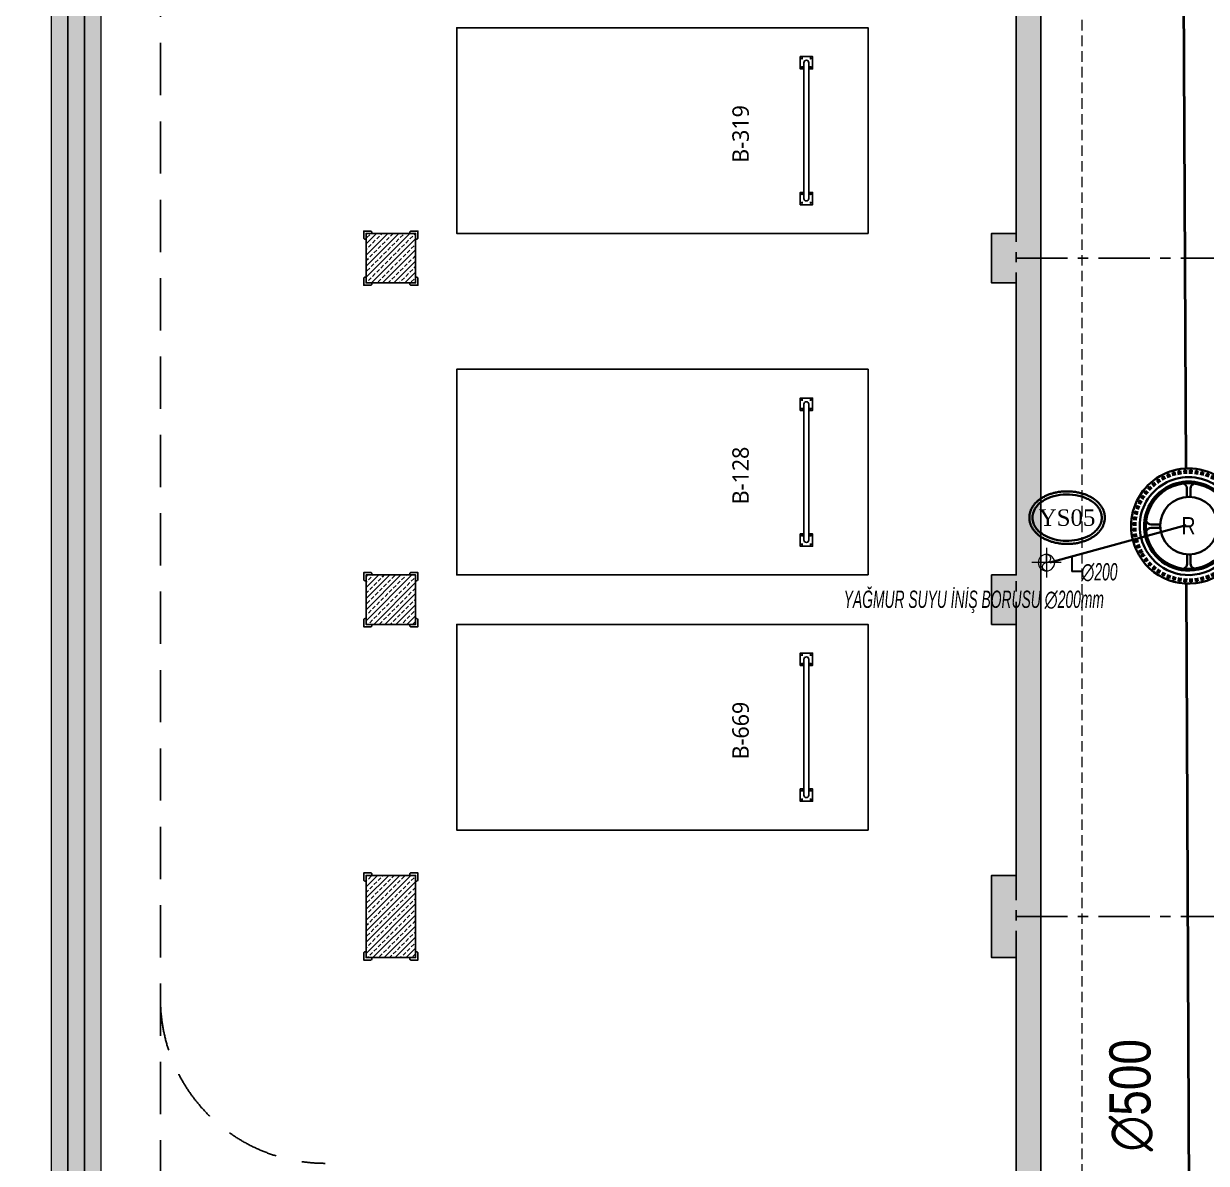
# Model space of a CAD drawing. Header units: millimetres. Extents: x -379292 to 1221486, y 92049 to 447512.
# Drawn here: x 182486 to 196859, y 221619 to 235469 of the extents above; entities that cross this region are included whole.
import ezdxf
from ezdxf.enums import TextEntityAlignment as Align
from ezdxf.lldxf.tags import DXFTag

# ---------------------------------------------------------------- set-up
doc = ezdxf.new("R2010")
doc.units = ezdxf.units.MM
doc.linetypes.add('CENTER', pattern=[2, 1.25, -0.25, 0.25, -0.25])
doc.linetypes.add('HIDDEN', pattern=[9.525, 6.35, -3.175])
for name, color, linetype, lineweight in [('0-KRCN-SHT YAĞMURSUYUBORUSU-100', 3, 'PISSU_LINE50', 35), ('0-KRCN-SHT-KOLADI-YAZIYAĞMURSUYU', 4, 'Continuous', 35), ('0-KRCN-SHT-PİSSU-BORU', 220, 'PISSU_LINE50', 40), ('0-KRCN-SHT-ROGAR', 151, 'Continuous', 35), ('0-KRCN-SHT-YAZI-ÇAP-PİSSU', 41, 'Continuous', 30), ('06_FORMWORK HIDDEN', 252, 'HIDDEN2', 0), ('E_CT_KA', 4, 'Continuous', 9), ('XREF$0$05_RAIN PIPE', 3, 'Continuous', 9)]:
    doc.layers.add(name, color=color, linetype=linetype, lineweight=lineweight)
for name, color, linetype in [('05_AXIS', 211, 'CENTER'), ('05_HATCH CONCRETE', 141, 'Continuous'), ('05_HATCH SOLID-2', 253, 'Continuous'), ('05_SYMBOL', 2, 'Continuous'), ('202-A-Y-MahalAd', 141, 'Continuous'), ('E_CT_ZA', 6, 'Continuous')]:
    doc.layers.add(name, color=color, linetype=linetype)
doc.styles.add('MUF', font='isocpeur.ttf')
doc.styles.get("Standard").update_dxf_attribs({"font": 'segoeuil.ttf'})
doc.styles.add('TROMANT', font='arial.ttf', dxfattribs={"width": 0.8})
doc.styles.add('YAZI', font='times.ttf')
doc.styles.add('ÇAP-2', font='ARIALNBI.TTF')
tags = doc.linetypes.add('HIDDEN2', pattern=[0.1875, 0.125, -0.0625]).pattern_tags.tags
tags[6:7] = [DXFTag(74, 4), DXFTag(75, 0), DXFTag(340, '0'), DXFTag(46, 0.0), DXFTag(50, 0.0), DXFTag(44, 0.0), DXFTag(45, 0.0)]
tags[4:5] = [DXFTag(74, 4), DXFTag(75, 0), DXFTag(340, '0'), DXFTag(46, 0.0), DXFTag(50, 0.0), DXFTag(44, 0.0), DXFTag(45, 0.0)]
doc.linetypes.add('PISSU_LINE50', pattern='A,50,-10,["C",MUF,S=10,R=0,X=1,Y=-5],0', length=60)
pattern_1 = [(225, (905000, -3e-07), (67.351921, -67.351921), []), (225, (904932.65, -3e-07), (67.351921, -67.351921), [47.625, -23.8125])]

# ---------------------------------------------------------------- blocks, each defined once
blk = doc.blocks.new('202_Aks')
at = {"layer": '05_AXIS', "ltscale": 500}
for p, q in [((137900, -182300), (137900, 5000)), ((137900, -45500), (142900, -45500)), ((137900, -53500), (142900, -53500))]:
    blk.add_line(p, q, dxfattribs=at)
blk = doc.blocks.new('202_Vida')
at = {"color": 0, "linetype": 'ByBlock', "ltscale": 0.2}
for points in [[(1, 0), (-1, 0)], [(0, 1), (0, -1)]]:
    blk.add_lwpolyline(points, dxfattribs=at)
at = {"color": 0, "linetype": 'ByBlock'}
for radius in [0.42, 0.23, 0.155]:
    blk.add_circle((0, 0), radius, dxfattribs=at)
blk = doc.blocks.new('202_Stoper')
at = {"color": 0, "linetype": 'ByBlock'}
for points in [[(-750, -30), (-750, -75), (-900, -75), (-900, 75), (-750, 75), (-750, 30)], [(750, -30), (750, -75), (900, -75), (900, 75), (750, 75), (750, 30)]]:
    blk.add_lwpolyline(points, dxfattribs=at)
blk.add_lwpolyline([(825, -30, 1), (825, 30), (-825, 30, 1), (-825, -30)], format="xyb", close=True, dxfattribs=at)
at = {"color": 0, "linetype": 'ByBlock', "yscale": 10, "zscale": 10, "rotation": 180}
for p, xscale in [((-877, 53), -10), ((-772, 53), 10), ((772, 53), -10), ((877, 53), 10)]:
    blk.add_blockref('202_Vida', p, dxfattribs=dict(at, xscale=xscale))
at = {"color": 0, "linetype": 'ByBlock', "yscale": 10, "zscale": 10}
for p, xscale in [((-877, -52), 10), ((-772, -52), -10), ((772, -52), 10), ((877, -52), -10)]:
    blk.add_blockref('202_Vida', p, dxfattribs=dict(at, xscale=xscale))
blk = doc.blocks.new('202_Mahalblok')
at = {"color": 0, "linetype": 'ByBlock', "flags": 128}
blk.add_lwpolyline([(0, 0), (0, 5000), (2500, 5000), (2500, 0)], close=True, dxfattribs=at)
at = {"color": 252}
blk.add_blockref('202_Stoper', (1250, 750), dxfattribs=at)
at = {"color": 0, "linetype": 'ByBlock', "ltscale": 25}
blk.add_attdef('MAHALNO', text='', height=200, dxfattribs=at).set_placement((1209, 1390), align=Align.BOTTOM_CENTER)
blk = doc.blocks.new('bariyer')
at = {"color": 8, "ltscale": 25}
blk.add_lwpolyline([(0, -70), (15, -70, 0.414214), (30, -55), (30, 30), (-55, 30, 0.414214), (-70, 15), (-70, 0), (0, 0)], format="xyb", close=True, dxfattribs=at)
blk = doc.blocks.new('OtoParkBodrumKatMimari')
at = {"layer": '05_HATCH CONCRETE'}
h = blk.add_hatch(dxfattribs=at)
h.set_pattern_fill('ANSI33', color=8, scale=15, angle=180, style=0)
h.set_pattern_definition(pattern_1)
h.paths.add_polyline_path([(96200, 177300), (96200, 177000), (96800, 177000), (96800, 177300), (104600, 177300), (104600, 177000), (105200, 177000), (105200, 177300), (113000, 177300), (113000, 177000), (113600, 177000), (113600, 177300), (121400, 177300), (121400, 177000), (122000, 177000), (122000, 177300), (127400, 177300), (127400, 177000), (128000, 177000), (128000, 177300), (135000, 177300), (135000, 177000), (135300, 177000), (135300, 172100), (135000, 172100), (135000, 171500), (135300, 171500), (135300, 164100), (135000, 164100), (135000, 163500), (135300, 163500), (135300, 156100), (135000, 156100), (135000, 155500), (135300, 155500), (135300, 148100), (135000, 148100), (135000, 147500), (135300, 147500), (135300, 144600), (135000, 144600), (135000, 144000), (135600, 144000), (135600, 144300), (142600, 144300), (142600, 144000), (142900, 144000), (142900, 140100), (142600, 140100), (142600, 139500), (142900, 139500), (142900, 132100), (142600, 132100), (142600, 131500), (142900, 131500), (142900, 127950), (142600, 127950), (142600, 127350), (142900, 127350), (142900, 124300), (142600, 124300), (142600, 123300), (142900, 123300), (142900, 113800), (142600, 113800), (142600, 112800), (142700, 112800), (142700, 100050), (135550, 100050), (135550, 108100), (135050, 108100), (135050, 83500), (135550, 83500), (135550, 99800), (142700, 99800), (142700, 78800), (142600, 78800), (142600, 77800), (142900, 77800), (142900, 68100), (142600, 68100), (142600, 67500), (143200, 67500), (143200, 144600), (135600, 144600), (135600, 177600), (71000, 177600), (71000, 177000), (71600, 177000), (71600, 177300), (79400, 177300), (79400, 177000), (80000, 177000), (80000, 177300), (87800, 177300), (87800, 177000), (88400, 177000), (88400, 177300)])
h = blk.add_hatch(dxfattribs=at)
h.set_pattern_fill('ANSI33', color=8, scale=15, angle=180, style=0)
h.set_pattern_definition(pattern_1)
h.paths.add_polyline_path([(135600, 132100), (135000, 132100), (135000, 131500), (135600, 131500)])
h = blk.add_hatch(dxfattribs=at)
h.set_pattern_fill('ANSI33', color=8, scale=15, angle=180, style=0)
h.set_pattern_definition(pattern_1)
h.paths.add_polyline_path([(135600, 127950), (135000, 127950), (135000, 127350), (135600, 127350)])
h = blk.add_hatch(dxfattribs=at)
h.set_pattern_fill('ANSI33', color=8, scale=15, angle=180, style=0)
h.set_pattern_definition(pattern_1)
h.paths.add_polyline_path([(135600, 124300), (135000, 124300), (135000, 123300), (135600, 123300)])
at = {"color": 5}
for points in [[(142900, 139500), (142900, 132100), (142600, 132100), (142600, 131500), (142900, 131500), (142900, 127950), (142600, 127950), (142600, 127350), (142900, 127350), (142900, 124300), (142600, 124300), (142600, 123300), (142900, 123300), (142900, 113800)], [(143200, 67500), (143200, 144600), (135600, 144600), (135600, 177600), (71000, 177600)]]:
    blk.add_lwpolyline(points, dxfattribs=at)
for points in [[(135600, 132100), (135000, 132100), (135000, 131500), (135600, 131500)], [(135600, 127950), (135000, 127950), (135000, 127350), (135600, 127350)], [(135600, 124300), (135000, 124300), (135000, 123300), (135600, 123300)]]:
    blk.add_lwpolyline(points, close=True, dxfattribs=at)
at = {"layer": '05_HATCH SOLID-2', "color": 251, "ltscale": 25}
blk.add_lwpolyline([(150500, -8770), (150500, 187430), (4700, 187430), (4700, 177600), (135600, 177600), (135600, 144600), (143200, 144600), (143200, 59700), (90240, -300), (70300, -300), (63119, 5881)], dxfattribs=at)
at = {"layer": '05_SYMBOL', "color": 252, "linetype": 'HIDDEN', "ltscale": 100}
blk.add_lwpolyline([(132500, 166800), (132500, 53048)], dxfattribs=at)
blk.add_lwpolyline([(132500, 122800, 0.414214), (134500, 120800, -1)], format="xyb", dxfattribs=at)
at = {"layer": '06_FORMWORK HIDDEN', "linetype": 'HIDDEN', "ltscale": 20}
blk.add_line((143700, 59511), (143700, 145100), dxfattribs=at)
at = {"layer": '05_AXIS'}
blk.add_blockref('202_Aks', (5000, 177300), dxfattribs=at)
at = {"layer": '05_SYMBOL', "color": 8, "xscale": -1}
for p in [(135000, 132100), (135000, 127950), (135000, 124300)]:
    blk.add_blockref('bariyer', p, dxfattribs=at)
at = {"layer": '05_SYMBOL', "color": 8}
for p in [(135600, 132100), (135600, 127950), (135600, 124300)]:
    blk.add_blockref('bariyer', p, dxfattribs=at)
at = {"layer": '05_SYMBOL', "color": 8, "rotation": 180}
for p in [(135000, 131500), (135000, 127350), (135000, 123300)]:
    blk.add_blockref('bariyer', p, dxfattribs=at)
at = {"layer": '05_SYMBOL', "color": 8, "xscale": -1, "rotation": 180}
for p in [(135600, 131500), (135600, 127350), (135600, 123300)]:
    blk.add_blockref('bariyer', p, dxfattribs=at)
at = {"layer": '202-A-Y-MahalAd', "color": 8, "ltscale": 25, "rotation": 90}
for p, values in [((141100, 132100), {'MAHALNO': 'B-319'}), ((141100, 127950), {'MAHALNO': 'B-128'}), ((141100, 124850), {'MAHALNO': 'B-669'})]:
    blk.add_blockref('202_Mahalblok', p, dxfattribs=at).add_auto_attribs(values)
blk = doc.blocks.new('*U673')
h = blk.add_hatch()
h.set_pattern_fill('ANSI33', color=0, scale=50, angle=1, style=0)
h.paths.add_polyline_path([(-115494, 200), (1093, 200), (1093, 0), (-115494, 0)])
at = {"color": 0}
blk.add_lwpolyline([(-115494, 200), (1093, 200), (1093, 0), (-115494, 0)], close=True, dxfattribs=at)
at = {"ltscale": 25, "flags": 1}
for tag, p in [('YUKSEKLIK', (-229, -149)), ('KALINLIK', (-229, -213))]:
    blk.add_attdef(tag, p, '', height=50, dxfattribs=at)
blk = doc.blocks.new('*U720')
h = blk.add_hatch()
h.set_pattern_fill('ANSI33', color=0, scale=50, angle=1, style=0)
h.paths.add_polyline_path([(-71173, 600), (45489, 600), (45489, 0), (-71173, 0)])
at = {"color": 0}
blk.add_lwpolyline([(-71173, 600), (45489, 600), (45489, 0), (-71173, 0)], close=True, dxfattribs=at)
at = {"ltscale": 25, "flags": 1}
for tag, p in [('YUKSEKLIK', (-229, -149)), ('KALINLIK', (-229, -213))]:
    blk.add_attdef(tag, p, '', height=50, dxfattribs=at)
blk = doc.blocks.new('A$C15ead506')
at = {"layer": 'E_CT_KA', "color": 6, "rotation": 270}
blk.add_blockref('*U720', (60875, 97770), dxfattribs=at)
at = {"layer": 'E_CT_ZA', "color": 30, "rotation": 90}
blk.add_blockref('*U673', (61275, 167851), dxfattribs=at)
blk = doc.blocks.new('G$CD316F46C')
at = {"layer": '0-KRCN-SHT-ROGAR'}
for p, q in [((-24.8, 38.7), (-26.4, 41.3)), ((-22, 40.4), (-23.4, 43)), ((-20.6, 41.1), (-22, 43.8)), ((-17.7, 42.4), (-18.9, 45.2)), ((-16.3, 43), (-17.3, 45.8)), ((-13.2, 44), (-14.1, 46.9)), ((-11.7, 44.4), (-12.5, 47.4)), ((-8.6, 45.1), (-9.1, 48.1)), ((-7.1, 45.4), (-7.5, 48.4)), ((-3.9, 45.8), (-4.1, 48.8)), ((-2.3, 45.9), (-2.5, 48.9)), ((0.9, 45.9), (1, 48.9)), ((2.4, 45.8), (2.6, 48.8)), ((5.6, 45.5), (6, 48.5)), ((7.2, 45.3), (7.6, 48.3)), ((10.3, 44.7), (11, 47.6)), ((11.8, 44.3), (12.6, 47.2)), ((14.9, 43.3), (15.9, 46.2)), ((16.3, 42.8), (17.4, 45.6)), ((19.3, 41.5), (20.6, 44.2)), ((20.7, 40.8), (22, 43.5)), ((23.5, 39.2), (25, 41.8)), ((-35.4, 29.3), (-37.7, 31.2)), ((-33.3, 31.7), (-35.5, 33.8)), ((-32.2, 32.8), (-34.3, 35)), ((-29.8, 35), (-31.8, 37.3)), ((-28.6, 36), (-30.5, 38.3)), ((-26.1, 37.9), (-27.8, 40.4)), ((24.8, 38.4), (26.4, 40.9)), ((27.4, 36.6), (29.2, 38.9)), ((28.6, 35.6), (30.5, 37.9)), ((31, 33.5), (33.1, 35.7)), ((32.1, 32.4), (34.3, 34.5)), ((34.3, 30), (36.6, 32)), ((-40.8, 20.9), (-43.5, 22.3)), ((-40.1, 22.3), (-42.8, 23.8)), ((-39.1, 24.2), (-41.6, 25.7)), ((-38.2, 25.5), (-40.7, 27.1)), ((-36.4, 28.1), (-38.8, 29.9)), ((35.3, 28.8), (37.6, 30.7)), ((37.2, 26.2), (39.7, 28)), ((38.1, 25), (40.6, 26.6)), ((39.7, 22.2), (42.3, 23.6)), ((40.4, 20.8), (43.1, 22.2)), ((-44.2, 12.1), (-47.1, 12.8)), ((-43.8, 13.5), (-46.7, 14.4)), ((-42.8, 16.6), (-45.6, 17.7)), ((-42.2, 18), (-45, 19.2)), ((41.7, 17.9), (44.5, 19.1)), ((42.3, 16.5), (45.1, 17.5)), ((43.3, 13.4), (46.2, 14.3)), ((43.8, 11.9), (46.7, 12.7)), ((-45.7, 2.7), (-48.7, 2.8)), ((-45.6, 4.2), (-48.6, 4.5)), ((-45.2, 7.4), (-48.2, 7.9)), ((-44.9, 8.9), (-47.9, 9.5)), ((44.5, 8.8), (47.4, 9.3)), ((44.7, 7.3), (47.7, 7.7)), ((45.1, 4.1), (48.1, 4.3)), ((45.2, 2.5), (48.2, 2.7)), ((-45.7, -0.6), (-48.7, -0.6)), ((-45.7, -2.1), (-48.7, -2.3)), ((-45.4, -5.3), (-48.4, -5.7)), ((-45.1, -6.8), (-48.1, -7.3)), ((-44.5, -10), (-47.5, -10.7)), ((44, -10.1), (46.9, -10.8)), ((44.6, -7), (47.6, -7.5)), ((44.8, -5.4), (47.8, -5.8)), ((45.2, -0.7), (48.2, -0.8)), ((45.2, -2.2), (48.2, -2.4)), ((-44.1, -11.5), (-47, -12.3)), ((-43.2, -14.6), (-46, -15.5)), ((-42.7, -16), (-45.5, -17.1)), ((-41.4, -19), (-44.1, -20.2)), ((-40.7, -20.3), (-43.4, -21.7)), ((40.1, -20.5), (42.8, -21.9)), ((40.8, -19.1), (43.5, -20.4)), ((42.1, -16.1), (44.9, -17.2)), ((42.6, -14.7), (45.5, -15.7)), ((43.6, -11.6), (46.5, -12.4)), ((-39.1, -23.2), (-41.7, -24.7)), ((-38.3, -24.5), (-40.8, -26.1)), ((-36.5, -27.1), (-38.9, -28.9)), ((-35.5, -28.3), (-37.8, -30.2)), ((-33.4, -30.7), (-35.6, -32.8)), ((34.2, -29.3), (36.5, -31.2)), ((35.2, -28.1), (37.5, -30)), ((37.1, -25.5), (39.6, -27.2)), ((38, -24.2), (40.5, -25.8)), ((-32.3, -31.8), (-34.4, -34)), ((-29.9, -34), (-31.9, -36.3)), ((-28.8, -35), (-30.6, -37.4)), ((-26.2, -36.9), (-27.9, -39.4)), ((-24.9, -37.8), (-26.5, -40.3)), ((-22.1, -39.4), (-23.6, -42.1)), ((-20.8, -40.2), (-22.1, -42.8)), ((19.1, -40.7), (20.4, -43.4)), ((20.5, -40), (21.9, -42.7)), ((23.3, -38.4), (24.9, -41)), ((24.7, -37.6), (26.3, -40.1)), ((27.3, -35.8), (29.1, -38.2)), ((28.5, -34.8), (30.4, -37.1)), ((30.9, -32.7), (33, -34.9)), ((32, -31.6), (34.2, -33.7)), ((-17.8, -41.5), (-19, -44.3)), ((-16.4, -42.1), (-17.5, -44.9)), ((-13.4, -43.1), (-14.2, -46)), ((-11.9, -43.5), (-12.6, -46.4)), ((-8.7, -44.2), (-9.3, -47.2)), ((-7.2, -44.5), (-7.7, -47.5)), ((-4, -44.9), (-4.3, -47.9)), ((-2.5, -45), (-2.6, -48)), ((0.7, -45), (0.8, -48)), ((2.3, -45), (2.5, -48)), ((5.5, -44.7), (5.9, -47.7)), ((7, -44.5), (7.5, -47.4)), ((10.2, -43.8), (10.9, -46.8)), ((11.7, -43.5), (12.5, -46.4)), ((14.7, -42.5), (15.7, -45.3)), ((16.2, -42), (17.3, -44.8))]:
    blk.add_line(p, q, dxfattribs=at)
at = {"layer": '0-KRCN-SHT-ROGAR', "color": 120}
for p, q in [((-1.7, 24.9), (-1.7, 33.1)), ((1.4, 25), (1.4, 33.1)), ((-24.9, 2), (-32.9, 2)), ((24.9, 1.9), (32.4, 1.9)), ((-25, -1.1), (-32.9, -1.1)), ((25, -1.2), (32.4, -1.2)), ((-1.8, -24.9), (-1.8, -32.2)), ((1.3, -25), (1.3, -32.2))]:
    blk.add_line(p, q, dxfattribs=at)
blk.add_circle((0, 0), 25, dxfattribs=at)
at = {"layer": '0-KRCN-SHT-ROGAR'}
for radius, start, end in [(50, 329.911, 149.911), (42.5, 329.911, 149.911), (48.5, 122.6265, 124.5734), (48.5, 116.6265, 118.5734), (48.5, 110.6265, 112.5734), (48.5, 104.6265, 106.5734), (48.5, 98.6265, 100.5734), (48.5, 92.6265, 94.5734), (48.5, 86.6265, 88.5734), (48.5, 80.6265, 82.5734), (48.5, 74.6265, 76.5734), (48.5, 68.6265, 70.5734), (48.5, 62.6265, 64.5734), (48.5, 56.6265, 58.5734), (48.5, 140.6265, 142.5734), (48.5, 134.6265, 136.5734), (48.5, 128.6265, 130.5734), (48.5, 50.6265, 52.5734), (48.5, 44.6265, 46.5734), (48.5, 38.6265, 40.5734), (50, 149.911, 329.911), (48.5, 151.2486, 153.1955), (42.5, 149.911, 329.911), (48.5, 146.6265, 148.5734), (48.5, 32.6265, 34.5734), (48.5, 26.6265, 28.5734), (48.5, 163.2486, 165.1955), (48.5, 157.2486, 159.1955), (38.7, 149.911, 329.911), (37.2, 149.911, 329.911), (48.5, 20.6265, 22.5734), (48.5, 14.6265, 16.5734), (48.5, 175.2486, 177.1955), (48.5, 169.2486, 171.1955), (48.5, 8.6265, 10.5734), (48.5, 2.6265, 4.5734), (48.5, 181.2486, 183.1955), (48.5, 187.2486, 189.1955), (48.5, 350.6265, 352.5734), (48.5, 356.6265, 358.5734), (48.5, 193.2486, 195.1955), (48.5, 199.2486, 201.1955), (48.5, 205.2486, 207.1955), (48.5, 332.6265, 334.5734), (48.5, 338.6265, 340.5734), (48.5, 344.6265, 346.5734), (48.5, 211.2486, 213.1955), (48.5, 217.2486, 219.1955), (48.5, 319.2486, 321.1955), (48.5, 325.2486, 327.1955), (48.5, 223.2486, 225.1955), (48.5, 229.2486, 231.1955), (48.5, 235.2486, 237.1955), (48.5, 301.2486, 303.1955), (48.5, 307.2486, 309.1955), (48.5, 313.2486, 315.1955), (48.5, 241.2486, 243.1955), (48.5, 247.2486, 249.1955), (48.5, 253.2486, 255.1955), (48.5, 259.2486, 261.1955), (48.5, 265.2486, 267.1955), (48.5, 271.2486, 273.1955), (48.5, 277.2486, 279.1955), (48.5, 283.2486, 285.1955), (48.5, 289.2486, 291.1955), (48.5, 295.2486, 297.1955)]:
    blk.add_arc((-0.3, 0.4), radius, start, end, dxfattribs=at)
at = {"layer": '0-KRCN-SHT-ROGAR', "color": 120}
for centre, radius, start, end in [((-0.3, 0.4), 38.7, 329.911, 149.911), ((-0.3, 0.4), 37.2, 329.911, 149.911), ((-6.2, 33.1), 4.52, 359.911, 71.7708), ((5.9, 33), 4.52, 108.3327, 179.911), ((-32.9, 6.5), 4.52, 198.0512, 269.911), ((32.4, 6.4), 4.52, 269.911, 341.7708), ((-32.9, -5.6), 4.52, 89.911, 161.4893), ((32.4, -5.7), 4.52, 18.3327, 89.911), ((-6.3, -32.2), 4.52, 288.0512, 359.911), ((5.8, -32.2), 4.52, 179.911, 251.4893)]:
    blk.add_arc(centre, radius, start, end, dxfattribs=at)
blk = doc.blocks.new('XREF$0$YIB125')
at = {"layer": 'XREF$0$05_RAIN PIPE'}
for p, q in [((0, 112.5), (0, -112.5)), ((-112.5, 0), (112.5, 0)), ((0, 0), (0, 62.5))]:
    blk.add_line(p, q, dxfattribs=at)
blk.add_circle((0, 0), 62.5, dxfattribs=at)
for centre, start, end in [((0, 31.25), 90, 270), ((0, -31.25), 270, 90)]:
    blk.add_arc(centre, 31.25, start, end, dxfattribs=at)
blk = doc.blocks.new('G$CD1210CBB')
at = {"layer": 'XREF$0$05_RAIN PIPE', "xscale": -0.08000000000000002, "yscale": 0.08000000000000002, "zscale": 0.08000000000000002}
blk.add_blockref('XREF$0$YIB125', (-9, 0), dxfattribs=at)
blk = doc.blocks.new('A$Cbceac246')
at = {"layer": '0-KRCN-SHT YAĞMURSUYUBORUSU-100'}
blk.add_line((7300.9, 12780), (7466.7, 12825.6), dxfattribs=at)
at = {"layer": '0-KRCN-SHT-KOLADI-YAZIYAĞMURSUYU', "color": 2, "linetype": 'Continuous'}
for points, knots in [([(7276, 12834.7, 0), (7276, 12834.5, 0), (7276, 12833.7, 0), (7276.1, 12832.3, 0), (7276.3, 12830.7, 0), (7276.6, 12829.2, 0), (7277, 12827.8, 0), (7277.5, 12826.3, 0), (7278.1, 12824.8, 0), (7278.7, 12823.7, 0), (7279.3, 12822.6, 0), (7279.9, 12821.5, 0), (7280.8, 12820.1, 0), (7281.9, 12818.7, 0), (7283, 12817.4, 0), (7284.2, 12816.1, 0), (7285.6, 12814.8, 0), (7287.1, 12813.5, 0), (7288.8, 12812.2, 0), (7290.5, 12811.1, 0), (7292.2, 12810.1, 0), (7293.8, 12809.1, 0), (7295.6, 12808.3, 0), (7297.4, 12807.5, 0), (7299.2, 12806.7, 0), (7301.1, 12806.1, 0), (7303, 12805.4, 0), (7305.2, 12804.8, 0), (7307.8, 12804.2, 0), (7310.9, 12803.6, 0), (7313.9, 12803.1, 0), (7316.7, 12802.9, 0), (7319.4, 12802.7, 0), (7322.2, 12802.7, 0), (7325.3, 12802.8, 0), (7328.4, 12803, 0), (7330.8, 12803.3, 0), (7333.1, 12803.6, 0), (7335.5, 12804.1, 0), (7338.5, 12804.8, 0), (7341, 12805.5, 0), (7343.2, 12806.3, 0), (7345.1, 12807, 0), (7346.9, 12807.7, 0), (7348.7, 12808.5, 0), (7350.4, 12809.4, 0), (7352.1, 12810.4, 0), (7353.7, 12811.4, 0), (7355.2, 12812.5, 0), (7356.4, 12813.3, 0), (7357.6, 12814.3, 0), (7358.7, 12815.3, 0), (7360.1, 12816.8, 0), (7361.1, 12817.9, 0), (7362.1, 12819.1, 0), (7363, 12820.3, 0), (7364, 12821.8, 0), (7364.8, 12823.2, 0), (7365.5, 12824.6, 0), (7366.1, 12826, 0), (7366.7, 12827.7, 0), (7367.1, 12829.4, 0), (7367.4, 12831, 0), (7367.6, 12832.7, 0), (7367.7, 12834.5, 0), (7367.7, 12835.9, 0), (7367.6, 12837.2, 0), (7367.4, 12838.8, 0), (7367, 12840.6, 0), (7366.5, 12842.2, 0), (7366, 12843.6, 0), (7365.4, 12845, 0), (7364.6, 12846.5, 0), (7363.7, 12848, 0), (7363, 12849.1, 0), (7362.2, 12850.1, 0), (7361.4, 12851.1, 0), (7360.3, 12852.4, 0), (7359, 12853.7, 0), (7357.5, 12855.1, 0), (7355.8, 12856.5, 0), (7354.1, 12857.7, 0), (7352.2, 12858.9, 0), (7350.4, 12859.9, 0), (7348.4, 12860.9, 0), (7346.4, 12861.8, 0), (7344.4, 12862.7, 0), (7342.3, 12863.4, 0), (7340.1, 12864.1, 0), (7337.9, 12864.7, 0), (7335.7, 12865.2, 0), (7333.5, 12865.6, 0), (7331.2, 12866, 0), (7328.9, 12866.3, 0), (7326.6, 12866.5, 0), (7324.2, 12866.6, 0), (7321.9, 12866.6, 0), (7319.6, 12866.6, 0), (7317.2, 12866.5, 0), (7314.9, 12866.3, 0), (7312.6, 12866, 0), (7310.3, 12865.7, 0), (7308.1, 12865.2, 0), (7305.9, 12864.7, 0), (7303.7, 12864.1, 0), (7301.5, 12863.5, 0), (7299.4, 12862.7, 0), (7297.6, 12862, 0), (7295.7, 12861.1, 0), (7293.9, 12860.2, 0), (7291.9, 12859.1, 0), (7290, 12857.9, 0), (7288.6, 12856.9, 0), (7287.2, 12855.9, 0), (7285.9, 12854.8, 0), (7284.3, 12853.3, 0), (7282.9, 12851.9, 0), (7281.8, 12850.6, 0), (7280.9, 12849.4, 0), (7280, 12848.1, 0), (7279.1, 12846.6, 0), (7278.3, 12845, 0), (7277.6, 12843.4, 0), (7277.1, 12841.8, 0), (7276.7, 12840.3, 0), (7276.4, 12838.9, 0), (7276.2, 12837.7, 0), (7276, 12836.2, 0), (7276, 12835.2, 0), (7276, 12834.7, 0)], [0, 0, 0, 0, 1.213393, 2.424731, 3.634899, 4.23988, 5.747854, 7.250616, 8.45036, 9.945499, 11.437135, 12.629243, 13.798133, 14.967487, 16.724402, 18.487549, 20.259158, 20.851938, 22.638147, 24.438355, 26.253745, 28.085062, 29.315033, 31.087836, 32.875439, 34.677188, 36.492212, 38.31946, 40.157727, 42.005688, 43.861689, 45.72323, 47.588513, 49.455685, 51.32287, 53.188197, 55.049829, 56.905238, 58.75253, 60.590234, 62.41697, 64.23149, 66.032702, 67.819704, 69.591161, 71.34787, 73.089893, 74.817612, 76.531756, 78.233427, 79.924117, 81.731887, 83.083349, 84.432203, 85.779805, 86.229051, 87.578464, 88.928884, 90.281448, 91.637578, 92.544576, 94.028807, 95.515086, 97.004987, 97.752009, 98.872791, 100.364346, 101.854398, 102.972015, 104.457375, 105.937166, 107.4132, 108.150387, 109.620499, 111.087894, 112.554447, 113.28797, 114.75558, 116.226469, 118.071935, 118.442214, 119.949008, 121.464895, 122.990853, 124.527619, 126.075699, 127.635384, 129.206763, 130.790449, 132.385639, 134.798636, 137.233957, 139.688759, 140.510874, 142.98603, 145.47066, 147.960441, 150.450946, 152.109582, 154.590556, 157.059241, 159.511881, 161.945025, 163.554876, 165.153439, 166.740617, 168.316109, 169.879765, 171.431605, 172.971836, 174.500865, 176.169212, 177.827074, 179.475797, 181.117169, 182.208516, 183.921005, 185.204671, 186.488807, 187.774709, 188.204048, 189.495096, 190.787871, 192.083344, 193.382693, 194.251852, 195.702571, 197.154698, 197.639423, 197.639423, 197.639423, 197.639423]), ([(7279.7, 12834.7, 0), (7279.7, 12833.5, 0), (7279.9, 12832.3, 0), (7280.4, 12829, 0), (7281.2, 12827, 0), (7283.2, 12823.2, 0), (7284.4, 12821.4, 0), (7287.8, 12817.7, 0), (7290.1, 12815.8, 0), (7296, 12812.1, 0), (7299.9, 12810.3, 0), (7308.2, 12807.8, 0), (7312.7, 12806.9, 0), (7321.8, 12806.3, 0), (7326.4, 12806.5, 0), (7335.4, 12807.8, 0), (7339.7, 12808.9, 0), (7347.7, 12812, 0), (7351.3, 12814.1, 0), (7355.9, 12817.8, 0), (7357.3, 12819.1, 0), (7359.7, 12822, 0), (7360.7, 12823.5, 0), (7362.4, 12826.8, 0), (7363.1, 12828.6, 0), (7363.9, 12832.1, 0), (7364, 12834, 0), (7363.8, 12837.6, 0), (7363.4, 12839.4, 0), (7362.1, 12843.3, 0), (7361.1, 12845.3, 0), (7358.4, 12849, 0), (7356.8, 12850.7, 0), (7351.6, 12855.1, 0), (7347.6, 12857.4, 0), (7338.5, 12860.9, 0), (7333.6, 12862, 0), (7323.4, 12863.1, 0), (7318.2, 12863, 0), (7308.1, 12861.6, 0), (7303.2, 12860.3, 0), (7295.8, 12857.1, 0), (7292.9, 12855.5, 0), (7287.9, 12851.8, 0), (7285.7, 12849.6, 0), (7283.1, 12846, 0), (7282.3, 12844.7, 0), (7281.1, 12842, 0), (7280.6, 12840.5, 0), (7279.9, 12837.6, 0), (7279.7, 12836.2, 0), (7279.7, 12834.7, 0)], [0, 0, 0, 0, 0.138649, 0.138649, 0.277299, 0.277299, 0.415948, 0.415948, 0.688121, 0.688121, 0.960294, 0.960294, 1.349663, 1.349663, 1.739033, 1.739033, 2.128402, 2.128402, 2.517772, 2.517772, 2.726912, 2.726912, 2.936053, 2.936053, 3.106711, 3.106711, 3.27737, 3.27737, 3.448028, 3.448028, 3.618687, 3.618687, 3.789345, 3.789345, 4.135575, 4.135575, 4.481804, 4.481804, 4.828034, 4.828034, 5.174263, 5.174263, 5.520493, 5.520493, 5.774104, 5.774104, 5.97328, 5.97328, 6.172456, 6.172456, 6.283185, 6.283185, 6.283185, 6.283185])]:
    blk.add_open_spline(points, degree=3, knots=knots, dxfattribs=at)
at = {"layer": '0-KRCN-SHT-PİSSU-BORU', "color": 5, "ltscale": 2}
for p, q in [((7466.4, 12894.3), (7460, 14330.1)), ((7472, 11619.4), (7467, 12754.4))]:
    blk.add_line(p, q, dxfattribs=at)
at = {"layer": '0-KRCN-SHT-YAZI-ÇAP-PİSSU', "linetype": 'Continuous'}
for p in [(7327.6, 12787.3), (7338.8, 12769.1), (7338.8, 12769.1)]:
    blk.add_line(p, (7327.6, 12769.1), dxfattribs=at)
at = {"layer": '0-KRCN-SHT-PİSSU-BORU', "xscale": 2, "yscale": 2, "zscale": 2}
blk.add_blockref('G$CD1210CBB', (7314.8, 12780, 0), dxfattribs=at)
at = {"layer": '0-KRCN-SHT-ROGAR', "xscale": -1.4, "yscale": 1.4, "zscale": 1.4, "rotation": 180}
blk.add_blockref('G$CD316F46C', (7470, 12825), dxfattribs=at)
at = {"layer": '0-KRCN-SHT-KOLADI-YAZIYAĞMURSUYU', "color": 2, "style": 'YAZI'}
blk.add_text('YS05', height=20, dxfattribs=at).set_placement((7321.8, 12834.7, 0), align=Align.MIDDLE)
at = {"layer": '0-KRCN-SHT-KOLADI-YAZIYAĞMURSUYU', "linetype": 'Continuous', "style": 'ÇAP-2', "width": 0.7}
blk.add_text('YAĞMUR SUYU İNİŞ BORUSU ∅200mm', height=21, dxfattribs=at).set_placement((7050.4, 12725, 0))
at = {"layer": '0-KRCN-SHT-ROGAR', "style": 'TROMANT', "width": 0.8}
blk.add_text('R', height=21, dxfattribs=at).set_placement((7469.4, 12824.8), align=Align.MIDDLE)
blk.add_text('∅500', height=50, rotation=90, dxfattribs=at).set_placement((7399.3, 12132.8), align=Align.MIDDLE)
at = {"layer": '0-KRCN-SHT-YAZI-ÇAP-PİSSU', "linetype": 'Continuous', "style": 'ÇAP-2', "width": 0.7}
blk.add_text('∅200', height=21, rotation=0, dxfattribs=at).set_placement((7339.1, 12768.9), align=Align.MIDDLE_LEFT)

msp = doc.modelspace()

# ---------------------------------------------------------------- block references
at = {"color": 8}
msp.add_blockref('OtoParkBodrumKatMimari', (51648, 100818.8), dxfattribs=at)

# ---------------------------------------------------------------- next in the draw order: block references
at = {"color": 30, "xscale": 10, "yscale": 10, "zscale": 10}
msp.add_blockref('A$Cbceac246', (121948, 101118.8), dxfattribs=at)
at = {"color": 30}
msp.add_blockref('A$C15ead506', (121948, 101118.8), dxfattribs=at)

doc.saveas('drawing.dxf')
